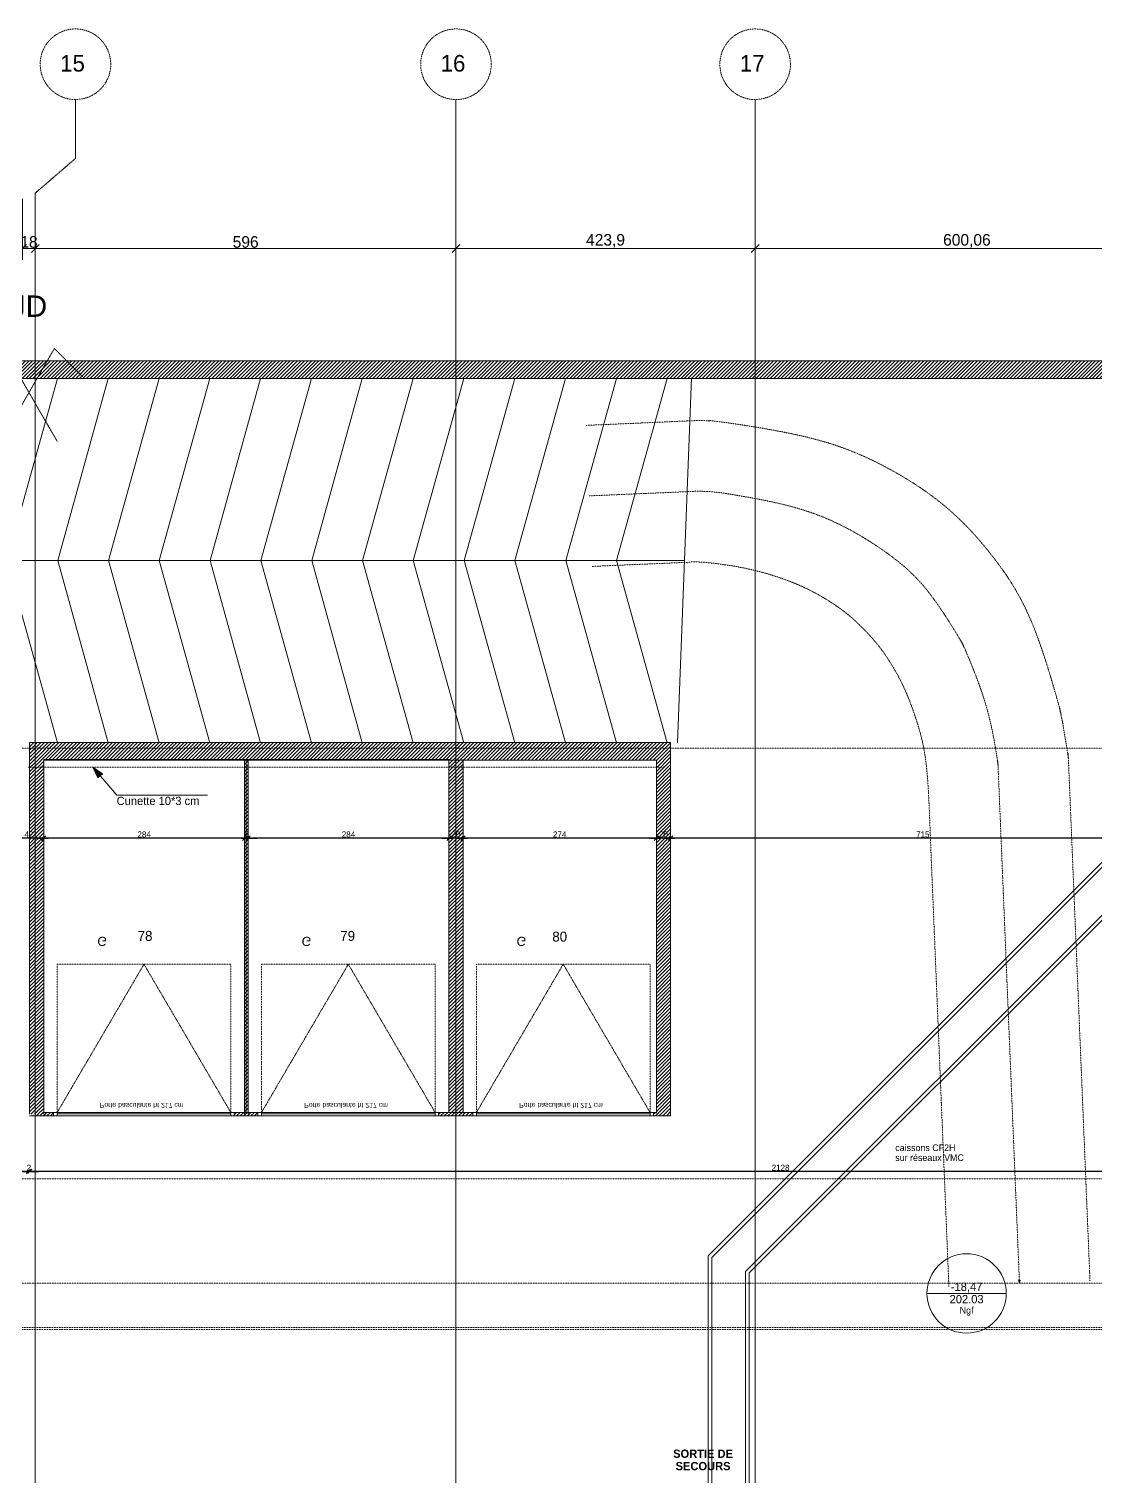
# Model space of a CAD drawing. Header units: centimetres. Extents: x -14085 to 643619, y -47998 to 35592.
# Drawn here: x -7135 to -5624, y 3870 to 5920 of the extents above; entities that cross this region are included whole.
import ezdxf

# ---------------------------------------------------------------- set-up
doc = ezdxf.new("R2010")
doc.units = ezdxf.units.CM
doc.header["$PDMODE"] = 1
doc.header["$PDSIZE"] = -2
for name, pattern in [('ISO-02', [0.75, 0.6, -0.15]), ('Style de ligne -1', [0.41664, 0.20828, -0.20836]), ('Style de ligne -11', [0.347222, 0.20828, -0.138942]), ('Style de ligne -6', [1.04164, 0.625, -0.20828, 0.06943, -0.13893]), ('VW-01', [0.41656, 0.20828, -0.20828])]:
    doc.linetypes.add(name, pattern=pattern)
doc.layers.get('0').update_dxf_attribs({"lineweight": 18, "true_color": 0x848484})
for name, color, linetype, lineweight in [('B GÈnÈral_Hatch', 7, 'Continuous', 5), ('B Général', 7, 'Continuous', 5), ('C ANNOTATIONS-cotation', 7, 'Continuous', 5), ('C ANNOTATIONS-Niveaux', 7, 'Continuous', 5), ('C ANNOTATIONS-prestations', 7, 'Continuous', 5), ('C ANNOTATIONS-texte', 7, 'Continuous', 5), ('C ANNOTATIONS-texte_Hatch', 7, 'Continuous', 5)]:
    doc.layers.add(name, color=color, linetype=linetype, lineweight=lineweight)
doc.layers.add('C ANNOTATIONS-axes', color=1, linetype='ISO-02', lineweight=13, true_color=0xff0000)
doc.layers.add('C ANNOTATIONS-axes horizontaux', color=1, linetype='VW-01', lineweight=13, true_color=0xff0000)
doc.styles.add('Arial', font='arial.ttf')
doc.styles.add('Eurostile', font='')
doc.styles.add('Eurostile (bold)', font='')
doc.styles.get('Eurostile').set_extended_font_data('Eurostile')
doc.styles.get('Eurostile (bold)').set_extended_font_data('Eurostile', bold=True)
doc.dimstyles.new('100é', dxfattribs={"dimtxt": 8.470801, "dimasz": 6.232178, "dimexe": 10, "dimexo": 25, "dimgap": 1, "dimtad": 1, "dimdec": 1, "dimtxsty": 'Eurostile', "dimblk": 'VW_SLASH', "dimblk1": 'VW_SLASH', "dimblk2": 'VW_SLASH', "dimcen": 0, "dimdle": 10, "dimazin": 0, "dimtfac": 1, "dimtdec": 1, "dimtix": 1, "dimtmove": 0, "dimatfit": 0, "dimldrblk": 'VW_FILLEDARROW', "dimfxl": 50.8, "dimfxlon": 1, "dimfrac": 2, "dimtolj": 1, "dimarcsym": 0})
doc.dimstyles.new('Arch', dxfattribs={"dimtxt": 8.470801, "dimasz": 11.224121, "dimexe": 15.875, "dimexo": 7.9375, "dimgap": 7.9375, "dimtad": 1, "dimdec": 1, "dimtxsty": 'Eurostile', "dimblk": 'VW_SLASH-1', "dimblk1": 'VW_SLASH-1', "dimblk2": 'VW_SLASH-1', "dimcen": 0, "dimdle": 7.9375, "dimazin": 0, "dimtfac": 1, "dimtdec": 1, "dimtix": 1, "dimtmove": 0, "dimatfit": 0, "dimldrblk": 'VW_FILLEDARROW-1', "dimfxl": 1, "dimfrac": 2, "dimtolj": 1, "dimarcsym": 0})
pattern_1 = [(45, (-16946.0474, 0), (2.4253472, -2.6458333), [])]

# ---------------------------------------------------------------- blocks, each defined once
blk = doc.blocks.new('Parking Spaces-4')
at = {"layer": 'B Général', "color": 7, "linetype": 'Continuous', "lineweight": 5}
for p, q in [((0, 0), (0, 500)), ((287, 0), (287, 500)), ((287, 0), (287, 500)), ((574, 0), (574, 500)), ((0, 0), (287, 0)), ((287, 0), (574, 0))]:
    blk.add_line(p, q, dxfattribs=at)
at = {"layer": 'B Général', "color": 7, "extrusion": (0, 0, -1), "char_height": 14.12, "attachment_point": 5, "text_direction": (1, 0, 0), "line_spacing_factor": 0.894142, "style": 'Eurostile'}
for s, insert in [('78', (143.5, 250)), ('79', (430.5, 250))]:
    blk.add_mtext(s, dxfattribs=dict(at, insert=insert))
blk = doc.blocks.new('Parking Spaces-11')
at = {"layer": 'B Général', "color": 7, "linetype": 'Continuous', "lineweight": 5}
for p, q in [((0, 0), (0, 500)), ((274, 0), (274, 500)), ((0, 0), (274, 0))]:
    blk.add_line(p, q, dxfattribs=at)
at = {"layer": 'B Général', "color": 7, "insert": (137, 250), "char_height": 14.12, "attachment_point": 5, "rotation": 180, "line_spacing_factor": 0.894142, "style": 'Eurostile'}
blk.add_mtext('80', dxfattribs=at)
blk = doc.blocks.new('Porte basculante ht200cm')
at = {"layer": 'B Général', "color": 7, "linetype": 'Style de ligne -1', "lineweight": 5}
for p, q in [((-123, -2.5), (0, -212.5)), ((0, -212.5), (123, -2.5))]:
    blk.add_line(p, q, dxfattribs=at)
at = {"layer": 'B Général', "color": 7, "linetype": 'Continuous', "lineweight": 5, "flags": 128}
for points in [[(-128, 2.5), (128, 2.5), (128, -2.5), (-128, -2.5)], [(-123, 2.5), (123, 2.5), (123, -0.5), (-123, -0.5)]]:
    blk.add_lwpolyline(points, close=True, dxfattribs=at)
at = {"layer": 'B Général', "flags": 128}
for points in [[(-128, 2.5), (-123, 2.5), (-123, -2.5), (-128, -2.5)], [(123, 2.5), (128, 2.5), (128, -2.5), (123, -2.5)]]:
    blk.add_lwpolyline(points, close=True, dxfattribs=at)
at = {"layer": 'B Général', "color": 7, "linetype": 'Style de ligne -1', "lineweight": 5, "flags": 128}
blk.add_lwpolyline([(-123, -2.5), (123, -2.5), (123, -212.5), (-123, -212.5)], close=True, dxfattribs=at)
at = {"layer": 'B Général', "insert": (-66, -238.4), "char_height": 12.9, "attachment_point": 1, "line_spacing_factor": 0.894142, "style": 'Eurostile'}
blk.add_mtext('G', dxfattribs=at)
at = {"layer": 'C ANNOTATIONS-prestations', "insert": (-62.6, -9), "char_height": 7.059, "attachment_point": 1, "line_spacing_factor": 0.894142, "style": 'Eurostile'}
blk.add_mtext('Porte basculante ht 217 cm', dxfattribs=at)
blk = doc.blocks.new('Groupe-2-1')
at = {"layer": 'B Général', "color": 7, "linetype": 'Continuous', "lineweight": 5}
for p, q in [((9060.2, 4909.4), (9060.2, 5424.9)), ((10730.5, 4909.4), (10750.3, 5426.3))]:
    blk.add_line(p, q, dxfattribs=at)
at = {"layer": 'B Général', "color": 7, "linetype": 'Continuous', "lineweight": 5, "flags": 128}
for points in [[(9132, 5425.4), (9060.3, 5167.2), (9132, 4908.9)], [(9203.8, 5425.4), (9132.2, 5167.2), (9203.8, 4908.9)], [(9275.8, 5425.4), (9204.2, 5167.2), (9275.8, 4908.9)], [(9347.8, 5425.4), (9276.2, 5167.2), (9347.8, 4908.9)], [(9419.8, 5425.4), (9348.2, 5167.2), (9419.8, 4908.9)], [(9491.8, 5425.4), (9420.2, 5167.2), (9491.8, 4908.9)], [(9563.8, 5425.4), (9492.2, 5167.2), (9563.8, 4908.9)], [(9635.8, 5425.4), (9564.2, 5167.2), (9635.8, 4908.9)], [(9707.8, 5425.4), (9636.2, 5167.2), (9707.8, 4908.9)], [(9779.8, 5425.4), (9708.2, 5167.2), (9779.8, 4908.9)], [(9851.8, 5425.4), (9780.2, 5167.2), (9851.8, 4908.9)], [(9923.8, 5425.4), (9852.2, 5167.2), (9923.8, 4908.9)], [(9995.8, 5425.4), (9924.2, 5167.2), (9995.8, 4908.9)], [(10067.8, 5425.4), (9996.2, 5167.2), (10067.8, 4908.9)], [(10139.8, 5425.4), (10068.2, 5167.2), (10139.8, 4908.9)], [(10211.8, 5425.4), (10140.2, 5167.2), (10211.8, 4908.9)], [(10283.8, 5425.4), (10212.1, 5167.2), (10283.8, 4908.9)], [(10355.8, 5425.4), (10284.1, 5167.2), (10355.8, 4908.9)], [(10427.8, 5425.4), (10356.1, 5167.2), (10427.8, 4908.9)], [(10499.8, 5425.4), (10428.1, 5167.2), (10499.8, 4908.9)], [(10571.8, 5425.4), (10500.1, 5167.2), (10571.8, 4908.9)], [(10643.8, 5425.4), (10572.1, 5167.2), (10643.8, 4908.9)], [(10715.8, 5425.4), (10644.1, 5167.2), (10715.8, 4908.9)]]:
    blk.add_lwpolyline(points, dxfattribs=at)
blk = doc.blocks.new('Alti BAT B R-6')
at = {"layer": 'C ANNOTATIONS-Niveaux', "color": 7, "linetype": 'Continuous', "lineweight": 5}
for p, q in [((-56.3, 0), (56.2, 0)), ((-37.5, 0), (37.5, 0))]:
    blk.add_line(p, q, dxfattribs=at)
blk.add_circle((0, 0), 56.2, dxfattribs=at)
at = {"layer": 'C ANNOTATIONS-Niveaux', "color": 7, "attachment_point": 2, "rotation": 0, "line_spacing_factor": 0.894142, "style": 'Eurostile'}
for s, insert, char_height in [('-18,47', (0, 15.3), 11.77), ('202.03', (0, -2.2), 11.77), ('Ngf', (0, -19.2), 9.41)]:
    blk.add_mtext(s, dxfattribs=dict(at, insert=insert, char_height=char_height))
blk = doc.blocks.new('Groupe-110-1')
at = {"layer": 'B GÈnÈral_Hatch', "linetype": 'Continuous', "lineweight": 0}
blk.add_hatch(color=7, dxfattribs=at).paths.add_polyline_path([(11216, 4148), (11214.9, 4143), (11213.3, 4147.9)])
at = {"layer": 'B Général', "color": 7, "lineweight": 5, "flags": 128}
blk.add_lwpolyline([(11216, 4148), (11214.9, 4143), (11213.3, 4147.9)], close=True, dxfattribs=at)
at = {"layer": 'B Général', "color": 7, "linetype": 'VW-01', "lineweight": 5}
for points, knots in [([(10601.1, 5358.8), (10682.9, 5362.3), (10764.8, 5365.9), (10770.9, 5365.4), (10777.1, 5364.9), (11221.2, 5329.1), (11282.8, 4896.9), (11283.5, 4892), (11284.2, 4887), (11299.5, 4517), (11314.8, 4147.1)], [0, 0, 0, 1, 1, 2, 2, 3, 3, 4, 4, 5, 5, 5]), ([(10605.4, 5258.9), (10684.2, 5262.3), (10762.9, 5265.7), (10766, 5265.5), (10769.1, 5265.2), (11133.5, 5235.9), (11183.8, 4882.8), (11184.1, 4880.4), (11184.5, 4877.9), (11199.7, 4510.4), (11214.9, 4143)], [0, 0, 0, 1, 1, 2, 2, 3, 3, 4, 4, 5, 5, 5]), ([(10609.7, 5159), (10685.4, 5162.3), (10761.1, 5165.5), (11045.8, 5142.6), (11084.8, 4868.7), (11099.9, 4503.8), (11114.9, 4138.8)], [0, 0, 0, 1, 1, 2, 2, 3, 3, 3])]:
    blk.add_open_spline(points, degree=2, knots=knots, dxfattribs=at)
blk = doc.blocks.new('Groupe-112-1')
at = {"layer": 'B Général', "color": 1, "linetype": 'Style de ligne -11', "lineweight": 5, "flags": 128}
for points in [[(2185.7, 876.8), (2109.7, 1008.4), (2069.7, 968.4)], [(2105.7, 876.8), (2181.7, 1008.4), (2221.7, 968.4)]]:
    blk.add_lwpolyline(points, dxfattribs=at)
at = {"layer": 'B Général', "color": 1, "insert": (2119.8, 1083.5), "char_height": 30.3, "attachment_point": 1, "line_spacing_factor": 0.959385, "style": 'Arial'}
blk.add_mtext('JD', dxfattribs=at)
blk = doc.blocks.new('VW_SLASH-1')
at = {"color": 0, "linetype": 'ByBlock', "lineweight": -2}
blk.add_line((0.71, 0), (-1, 0), dxfattribs=at)
at = {"color": 0, "lineweight": 20, "flags": 128}
blk.add_lwpolyline([(0.5, 0.5), (-0.5, -0.5)], dxfattribs=at)
blk = doc.blocks.new('*D171')
at = {"layer": 'C ANNOTATIONS-cotation', "color": 0, "linetype": 'Continuous', "lineweight": -2, "transparency": 16777216}
for p, q in [((2136.7, 1220.6), (2136.7, 1134.1)), ((2154.7, 1220.6), (2154.7, 1134.1)), ((2125.4, 1150), (2114.2, 1150)), ((2154.7, 1150), (2136.7, 1150)), ((2165.9, 1150), (2177.1, 1150))]:
    blk.add_line(p, q, dxfattribs=at)
at = {"layer": 'Defpoints', "color": 0, "transparency": 16777216}
for p in [(2136.7, 1228.6), (2154.7, 1228.6), (2136.7, 1150)]:
    blk.add_point(p, dxfattribs=at)
at = {"layer": 'C ANNOTATIONS-cotation', "color": 0, "lineweight": -2, "transparency": 16777216, "xscale": 11.22412109375, "yscale": 11.22412109375, "zscale": 11.22412109375}
blk.add_blockref('VW_SLASH-1', (2136.7, 1150), dxfattribs=at)
at = {"layer": 'C ANNOTATIONS-cotation', "color": 0, "lineweight": -2, "transparency": 16777216, "xscale": 11.22412109375, "yscale": 11.22412109375, "zscale": 11.22412109375, "rotation": 180}
blk.add_blockref('VW_SLASH-1', (2154.7, 1150), dxfattribs=at)
at = {"layer": 'C ANNOTATIONS-cotation', "color": 0, "lineweight": 5, "transparency": 16777216, "insert": (2145.7, 1159.2), "char_height": 16.47, "attachment_point": 5, "style": 'Eurostile'}
blk.add_mtext('\\A1;18', dxfattribs=at)
blk = doc.blocks.new('VW_FILLEDARROW-1')
at = {"linetype": 'Continuous', "lineweight": 0}
blk.add_hatch(color=0, dxfattribs=at).paths.add_polyline_path([(-1.41, 0.38), (0, 0), (-1.41, -0.38)])
at = {"color": 0, "lineweight": 5, "flags": 128}
blk.add_lwpolyline([(-1.41, 0.38), (0, 0), (-1.41, -0.38)], close=True, dxfattribs=at)
blk = doc.blocks.new('*D172')
at = {"layer": 'C ANNOTATIONS-cotation', "color": 0, "linetype": 'Continuous', "lineweight": -2, "transparency": 16777216}
for p, q in [((2750.7, 1289), (2750.7, 1134.1)), ((2154.7, 1220.6), (2154.7, 1134.1)), ((2739.4, 1150), (2165.9, 1150))]:
    blk.add_line(p, q, dxfattribs=at)
at = {"layer": 'Defpoints', "color": 0, "transparency": 16777216}
for p in [(2750.7, 1296.9), (2154.7, 1228.6), (2154.7, 1150)]:
    blk.add_point(p, dxfattribs=at)
at = {"layer": 'C ANNOTATIONS-cotation', "color": 0, "lineweight": -2, "transparency": 16777216, "xscale": 11.22412109375, "yscale": 11.22412109375, "zscale": 11.22412109375, "rotation": 180}
blk.add_blockref('VW_SLASH-1', (2154.7, 1150), dxfattribs=at)
at = {"layer": 'C ANNOTATIONS-cotation', "color": 0, "lineweight": -2, "transparency": 16777216, "xscale": 11.22412109375, "yscale": 11.22412109375, "zscale": 11.22412109375}
blk.add_blockref('VW_SLASH-1', (2750.7, 1150), dxfattribs=at)
at = {"layer": 'C ANNOTATIONS-cotation', "color": 0, "lineweight": 5, "transparency": 16777216, "insert": (2452.7, 1159.2), "char_height": 16.47, "attachment_point": 5, "style": 'Eurostile'}
blk.add_mtext('\\A1;596', dxfattribs=at)
blk = doc.blocks.new('*D173')
at = {"layer": 'C ANNOTATIONS-cotation', "color": 0, "linetype": 'Continuous', "lineweight": -2, "transparency": 16777216}
for p, q in [((2750.7, 1289), (2750.7, 1134.1)), ((3174.6, 1234.8), (3174.6, 1134.1)), ((3163.4, 1150), (2761.9, 1150))]:
    blk.add_line(p, q, dxfattribs=at)
at = {"layer": 'Defpoints', "color": 0, "transparency": 16777216}
for p in [(2750.7, 1296.9), (3174.6, 1242.7), (2750.7, 1150)]:
    blk.add_point(p, dxfattribs=at)
at = {"layer": 'C ANNOTATIONS-cotation', "color": 0, "lineweight": -2, "transparency": 16777216, "xscale": 11.22412109375, "yscale": 11.22412109375, "zscale": 11.22412109375, "rotation": 180}
blk.add_blockref('VW_SLASH-1', (2750.7, 1150), dxfattribs=at)
at = {"layer": 'C ANNOTATIONS-cotation', "color": 0, "lineweight": -2, "transparency": 16777216, "xscale": 11.22412109375, "yscale": 11.22412109375, "zscale": 11.22412109375}
blk.add_blockref('VW_SLASH-1', (3174.6, 1150), dxfattribs=at)
at = {"layer": 'C ANNOTATIONS-cotation', "color": 0, "lineweight": 5, "transparency": 16777216, "insert": (2962.6, 1160.8), "char_height": 16.47, "attachment_point": 5, "style": 'Eurostile'}
blk.add_mtext('\\A1;423,9', dxfattribs=at)
blk = doc.blocks.new('*D174')
at = {"layer": 'C ANNOTATIONS-cotation', "color": 0, "linetype": 'Continuous', "lineweight": -2, "transparency": 16777216}
for p, q in [((3174.6, 1234.8), (3174.6, 1134.1)), ((3774.6, 1190.6), (3774.6, 1134.1)), ((3763.4, 1150), (3185.8, 1150))]:
    blk.add_line(p, q, dxfattribs=at)
at = {"layer": 'Defpoints', "color": 0, "transparency": 16777216}
for p in [(3174.6, 1242.7), (3774.6, 1198.6), (3174.6, 1150)]:
    blk.add_point(p, dxfattribs=at)
at = {"layer": 'C ANNOTATIONS-cotation', "color": 0, "lineweight": -2, "transparency": 16777216, "xscale": 11.22412109375, "yscale": 11.22412109375, "zscale": 11.22412109375, "rotation": 180}
blk.add_blockref('VW_SLASH-1', (3174.6, 1150), dxfattribs=at)
at = {"layer": 'C ANNOTATIONS-cotation', "color": 0, "lineweight": -2, "transparency": 16777216, "xscale": 11.22412109375, "yscale": 11.22412109375, "zscale": 11.22412109375}
blk.add_blockref('VW_SLASH-1', (3774.6, 1150), dxfattribs=at)
at = {"layer": 'C ANNOTATIONS-cotation', "color": 0, "lineweight": 5, "transparency": 16777216, "insert": (3474.6, 1160.8), "char_height": 16.47, "attachment_point": 5, "style": 'Eurostile'}
blk.add_mtext('\\A1;600,06', dxfattribs=at)
blk = doc.blocks.new('VW_SLASH')
at = {"color": 0, "linetype": 'ByBlock', "lineweight": -2}
blk.add_line((1.6, 0), (-1, 0), dxfattribs=at)
at = {"color": 0, "lineweight": 20, "flags": 128}
blk.add_lwpolyline([(0.5, 0.5), (-0.5, -0.5)], dxfattribs=at)
blk = doc.blocks.new('*D371')
at = {"layer": 'C ANNOTATIONS-cotation', "color": 0, "linetype": 'Continuous', "lineweight": -2, "transparency": 16777216}
blk.add_line((-7119.8, 4774), (-7149.3, 4774), dxfattribs=at)
at = {"layer": 'Defpoints', "color": 0, "linetype": 'Continuous', "lineweight": 0, "transparency": 16777216}
for p in [(-7155.6, 4884.4), (-7113.6, 4856), (-7155.6, 4774)]:
    blk.add_point(p, dxfattribs=at)
at = {"layer": 'C ANNOTATIONS-cotation', "color": 0, "linetype": 'Continuous', "lineweight": -2, "transparency": 16777216, "xscale": 6.232177734375, "yscale": 6.232177734375, "zscale": 6.232177734375, "rotation": 180}
blk.add_blockref('VW_SLASH', (-7155.6, 4774), dxfattribs=at)
at = {"layer": 'C ANNOTATIONS-cotation', "color": 0, "linetype": 'Continuous', "lineweight": -2, "transparency": 16777216, "xscale": 6.232177734375, "yscale": 6.232177734375, "zscale": 6.232177734375}
blk.add_blockref('VW_SLASH', (-7113.6, 4774), dxfattribs=at)
at = {"layer": 'C ANNOTATIONS-cotation', "color": 0, "linetype": 'Continuous', "lineweight": 5, "transparency": 16777216, "insert": (-7134.6, 4779.2), "char_height": 8.47, "attachment_point": 5, "style": 'Eurostile'}
blk.add_mtext('\\A1;42', dxfattribs=at)
blk = doc.blocks.new('VW_FILLEDARROW')
at = {"linetype": 'Continuous', "lineweight": 0}
blk.add_hatch(color=0, dxfattribs=at).paths.add_polyline_path([(-1.6, 0.43), (0, 0), (-1.6, -0.43)])
at = {"color": 0, "lineweight": 5, "flags": 128}
blk.add_lwpolyline([(-1.6, 0.43), (0, 0), (-1.6, -0.43)], close=True, dxfattribs=at)
blk = doc.blocks.new('*D372')
at = {"layer": 'C ANNOTATIONS-cotation', "color": 0, "linetype": 'Continuous', "lineweight": -2, "transparency": 16777216}
blk.add_line((-6835.3, 4774), (-7107.3, 4774), dxfattribs=at)
at = {"layer": 'Defpoints', "color": 0, "linetype": 'Continuous', "lineweight": 0, "transparency": 16777216}
for p in [(-7113.6, 4856), (-6829.1, 4795.8), (-7113.6, 4774)]:
    blk.add_point(p, dxfattribs=at)
at = {"layer": 'C ANNOTATIONS-cotation', "color": 0, "linetype": 'Continuous', "lineweight": -2, "transparency": 16777216, "xscale": 6.232177734375, "yscale": 6.232177734375, "zscale": 6.232177734375, "rotation": 180}
blk.add_blockref('VW_SLASH', (-7113.6, 4774), dxfattribs=at)
at = {"layer": 'C ANNOTATIONS-cotation', "color": 0, "linetype": 'Continuous', "lineweight": -2, "transparency": 16777216, "xscale": 6.232177734375, "yscale": 6.232177734375, "zscale": 6.232177734375}
blk.add_blockref('VW_SLASH', (-6829.1, 4774), dxfattribs=at)
at = {"layer": 'C ANNOTATIONS-cotation', "color": 0, "linetype": 'Continuous', "lineweight": 5, "transparency": 16777216, "insert": (-6971.3, 4779.2), "char_height": 8.47, "attachment_point": 5, "style": 'Eurostile'}
blk.add_mtext('\\A1;284', dxfattribs=at)
blk = doc.blocks.new('*D373')
at = {"layer": 'C ANNOTATIONS-cotation', "color": 0, "linetype": 'Continuous', "lineweight": -2, "transparency": 16777216}
for p, q in [((-6835.3, 4774), (-6841.5, 4774)), ((-6824.1, 4774), (-6829.1, 4774)), ((-6817.8, 4774), (-6811.6, 4774))]:
    blk.add_line(p, q, dxfattribs=at)
at = {"layer": 'Defpoints', "color": 0, "linetype": 'Continuous', "lineweight": 0, "transparency": 16777216}
for p in [(-6829.1, 4795.8), (-6824.1, 4790), (-6829.1, 4774)]:
    blk.add_point(p, dxfattribs=at)
at = {"layer": 'C ANNOTATIONS-cotation', "color": 0, "linetype": 'Continuous', "lineweight": -2, "transparency": 16777216, "xscale": 6.232177734375, "yscale": 6.232177734375, "zscale": 6.232177734375}
blk.add_blockref('VW_SLASH', (-6829.1, 4774), dxfattribs=at)
at = {"layer": 'C ANNOTATIONS-cotation', "color": 0, "linetype": 'Continuous', "lineweight": -2, "transparency": 16777216, "xscale": 6.232177734375, "yscale": 6.232177734375, "zscale": 6.232177734375, "rotation": 180}
blk.add_blockref('VW_SLASH', (-6824.1, 4774), dxfattribs=at)
at = {"layer": 'C ANNOTATIONS-cotation', "color": 0, "linetype": 'Continuous', "lineweight": 5, "transparency": 16777216, "insert": (-6826.6, 4779.2), "char_height": 8.47, "attachment_point": 5, "style": 'Eurostile'}
blk.add_mtext('\\A1;5', dxfattribs=at)
blk = doc.blocks.new('*D374')
at = {"layer": 'C ANNOTATIONS-cotation', "color": 0, "linetype": 'Continuous', "lineweight": -2, "transparency": 16777216}
blk.add_line((-6545.8, 4774), (-6817.8, 4774), dxfattribs=at)
at = {"layer": 'Defpoints', "color": 0, "linetype": 'Continuous', "lineweight": 0, "transparency": 16777216}
for p in [(-6824.1, 4790), (-6824.1, 4774), (-6539.6, 4760.4)]:
    blk.add_point(p, dxfattribs=at)
at = {"layer": 'C ANNOTATIONS-cotation', "color": 0, "linetype": 'Continuous', "lineweight": -2, "transparency": 16777216, "xscale": 6.232177734375, "yscale": 6.232177734375, "zscale": 6.232177734375, "rotation": 180}
blk.add_blockref('VW_SLASH', (-6824.1, 4774), dxfattribs=at)
at = {"layer": 'C ANNOTATIONS-cotation', "color": 0, "linetype": 'Continuous', "lineweight": -2, "transparency": 16777216, "xscale": 6.232177734375, "yscale": 6.232177734375, "zscale": 6.232177734375}
blk.add_blockref('VW_SLASH', (-6539.6, 4774), dxfattribs=at)
at = {"layer": 'C ANNOTATIONS-cotation', "color": 0, "linetype": 'Continuous', "lineweight": 5, "transparency": 16777216, "insert": (-6681.8, 4779.2), "char_height": 8.47, "attachment_point": 5, "style": 'Eurostile'}
blk.add_mtext('\\A1;284', dxfattribs=at)
blk = doc.blocks.new('*D375')
at = {"layer": 'C ANNOTATIONS-cotation', "color": 0, "linetype": 'Continuous', "lineweight": -2, "transparency": 16777216}
blk.add_line((-6525.8, 4774), (-6533.3, 4774), dxfattribs=at)
at = {"layer": 'Defpoints', "color": 0, "linetype": 'Continuous', "lineweight": 0, "transparency": 16777216}
for p in [(-6539.6, 4774), (-6539.6, 4760.4), (-6519.6, 4766.6)]:
    blk.add_point(p, dxfattribs=at)
at = {"layer": 'C ANNOTATIONS-cotation', "color": 0, "linetype": 'Continuous', "lineweight": -2, "transparency": 16777216, "xscale": 6.232177734375, "yscale": 6.232177734375, "zscale": 6.232177734375, "rotation": 180}
blk.add_blockref('VW_SLASH', (-6539.6, 4774), dxfattribs=at)
at = {"layer": 'C ANNOTATIONS-cotation', "color": 0, "linetype": 'Continuous', "lineweight": -2, "transparency": 16777216, "xscale": 6.232177734375, "yscale": 6.232177734375, "zscale": 6.232177734375}
blk.add_blockref('VW_SLASH', (-6519.6, 4774), dxfattribs=at)
at = {"layer": 'C ANNOTATIONS-cotation', "color": 0, "linetype": 'Continuous', "lineweight": 5, "transparency": 16777216, "insert": (-6529.6, 4779.2), "char_height": 8.47, "attachment_point": 5, "style": 'Eurostile'}
blk.add_mtext('\\A1;20', dxfattribs=at)
blk = doc.blocks.new('*D376')
at = {"layer": 'C ANNOTATIONS-cotation', "color": 0, "linetype": 'Continuous', "lineweight": -2, "transparency": 16777216}
blk.add_line((-6251.8, 4774), (-6513.3, 4774), dxfattribs=at)
at = {"layer": 'Defpoints', "color": 0, "linetype": 'Continuous', "lineweight": 0, "transparency": 16777216}
for p in [(-6245.6, 4840), (-6519.6, 4774), (-6519.6, 4766.6)]:
    blk.add_point(p, dxfattribs=at)
at = {"layer": 'C ANNOTATIONS-cotation', "color": 0, "linetype": 'Continuous', "lineweight": -2, "transparency": 16777216, "xscale": 6.232177734375, "yscale": 6.232177734375, "zscale": 6.232177734375, "rotation": 180}
blk.add_blockref('VW_SLASH', (-6519.6, 4774), dxfattribs=at)
at = {"layer": 'C ANNOTATIONS-cotation', "color": 0, "linetype": 'Continuous', "lineweight": -2, "transparency": 16777216, "xscale": 6.232177734375, "yscale": 6.232177734375, "zscale": 6.232177734375}
blk.add_blockref('VW_SLASH', (-6245.6, 4774), dxfattribs=at)
at = {"layer": 'C ANNOTATIONS-cotation', "color": 0, "linetype": 'Continuous', "lineweight": 5, "transparency": 16777216, "insert": (-6382.6, 4779.2), "char_height": 8.47, "attachment_point": 5, "style": 'Eurostile'}
blk.add_mtext('\\A1;274', dxfattribs=at)
blk = doc.blocks.new('*D377')
at = {"layer": 'C ANNOTATIONS-cotation', "color": 0, "linetype": 'Continuous', "lineweight": -2, "transparency": 16777216}
blk.add_line((-6231.8, 4774), (-6239.3, 4774), dxfattribs=at)
at = {"layer": 'Defpoints', "color": 0, "linetype": 'Continuous', "lineweight": 0, "transparency": 16777216}
for p in [(-6245.6, 4840), (-6225.6, 4840), (-6245.6, 4774)]:
    blk.add_point(p, dxfattribs=at)
at = {"layer": 'C ANNOTATIONS-cotation', "color": 0, "linetype": 'Continuous', "lineweight": -2, "transparency": 16777216, "xscale": 6.232177734375, "yscale": 6.232177734375, "zscale": 6.232177734375, "rotation": 180}
blk.add_blockref('VW_SLASH', (-6245.6, 4774), dxfattribs=at)
at = {"layer": 'C ANNOTATIONS-cotation', "color": 0, "linetype": 'Continuous', "lineweight": -2, "transparency": 16777216, "xscale": 6.232177734375, "yscale": 6.232177734375, "zscale": 6.232177734375}
blk.add_blockref('VW_SLASH', (-6225.6, 4774), dxfattribs=at)
at = {"layer": 'C ANNOTATIONS-cotation', "color": 0, "linetype": 'Continuous', "lineweight": 5, "transparency": 16777216, "insert": (-6235.6, 4779.2), "char_height": 8.47, "attachment_point": 5, "style": 'Eurostile'}
blk.add_mtext('\\A1;20', dxfattribs=at)
blk = doc.blocks.new('*D436')
at = {"layer": 'C ANNOTATIONS-cotation', "color": 0, "linetype": 'Continuous', "lineweight": -2, "transparency": 16777216}
blk.add_line((-5516.8, 4774), (-6219.3, 4774), dxfattribs=at)
at = {"layer": 'Defpoints', "color": 0, "linetype": 'Continuous', "lineweight": 0, "transparency": 16777216}
for p in [(-6225.6, 4774), (-6225.6, 4692), (-5510.6, 4692)]:
    blk.add_point(p, dxfattribs=at)
at = {"layer": 'C ANNOTATIONS-cotation', "color": 0, "linetype": 'Continuous', "lineweight": -2, "transparency": 16777216, "xscale": 6.232177734375, "yscale": 6.232177734375, "zscale": 6.232177734375, "rotation": 180}
blk.add_blockref('VW_SLASH', (-6225.6, 4774), dxfattribs=at)
at = {"layer": 'C ANNOTATIONS-cotation', "color": 0, "linetype": 'Continuous', "lineweight": -2, "transparency": 16777216, "xscale": 6.232177734375, "yscale": 6.232177734375, "zscale": 6.232177734375}
blk.add_blockref('VW_SLASH', (-5510.6, 4774), dxfattribs=at)
at = {"layer": 'C ANNOTATIONS-cotation', "color": 0, "linetype": 'Continuous', "lineweight": 5, "transparency": 16777216, "insert": (-5868.1, 4779.2), "char_height": 8.47, "attachment_point": 5, "style": 'Eurostile'}
blk.add_mtext('\\A1;715', dxfattribs=at)
blk = doc.blocks.new('*D441')
at = {"layer": 'C ANNOTATIONS-cotation', "color": 0, "linetype": 'Continuous', "lineweight": -2, "transparency": 16777216}
blk.add_line((-7141.8, 4301.9), (-9853.3, 4301.9), dxfattribs=at)
at = {"layer": 'Defpoints', "color": 0, "linetype": 'Continuous', "lineweight": 0, "transparency": 16777216}
for p in [(-7135.6, 4380.4), (-9859.6, 4330.5), (-9859.6, 4301.9)]:
    blk.add_point(p, dxfattribs=at)
at = {"layer": 'C ANNOTATIONS-cotation', "color": 0, "linetype": 'Continuous', "lineweight": -2, "transparency": 16777216, "xscale": 6.232177734375, "yscale": 6.232177734375, "zscale": 6.232177734375, "rotation": 180}
blk.add_blockref('VW_SLASH', (-9859.6, 4301.9), dxfattribs=at)
at = {"layer": 'C ANNOTATIONS-cotation', "color": 0, "linetype": 'Continuous', "lineweight": -2, "transparency": 16777216, "xscale": 6.232177734375, "yscale": 6.232177734375, "zscale": 6.232177734375}
blk.add_blockref('VW_SLASH', (-7135.6, 4301.9), dxfattribs=at)
at = {"layer": 'C ANNOTATIONS-cotation', "color": 0, "linetype": 'Continuous', "lineweight": 5, "transparency": 16777216, "insert": (-8497.6, 4307.1), "char_height": 8.47, "attachment_point": 5, "style": 'Eurostile'}
blk.add_mtext('\\A1;2724', dxfattribs=at)
blk = doc.blocks.new('*D442')
at = {"layer": 'C ANNOTATIONS-cotation', "color": 0, "linetype": 'Continuous', "lineweight": -2, "transparency": 16777216}
for p, q in [((-7141.8, 4301.9), (-7148, 4301.9)), ((-7133.6, 4301.9), (-7135.6, 4301.9)), ((-7127.3, 4301.9), (-7121.1, 4301.9))]:
    blk.add_line(p, q, dxfattribs=at)
at = {"layer": 'Defpoints', "color": 0, "linetype": 'Continuous', "lineweight": 0, "transparency": 16777216}
for p in [(-7135.6, 4380.4), (-7133.6, 4380.4), (-7135.6, 4301.9)]:
    blk.add_point(p, dxfattribs=at)
at = {"layer": 'C ANNOTATIONS-cotation', "color": 0, "linetype": 'Continuous', "lineweight": -2, "transparency": 16777216, "xscale": 6.232177734375, "yscale": 6.232177734375, "zscale": 6.232177734375, "rotation": 180}
blk.add_blockref('VW_SLASH', (-7133.6, 4301.9), dxfattribs=at)
at = {"layer": 'C ANNOTATIONS-cotation', "color": 0, "linetype": 'Continuous', "lineweight": -2, "transparency": 16777216, "xscale": 6.232177734375, "yscale": 6.232177734375, "zscale": 6.232177734375}
blk.add_blockref('VW_SLASH', (-7135.6, 4301.9), dxfattribs=at)
at = {"layer": 'C ANNOTATIONS-cotation', "color": 0, "linetype": 'Continuous', "lineweight": 5, "transparency": 16777216, "insert": (-7134.6, 4307.1), "char_height": 8.47, "attachment_point": 5, "style": 'Eurostile'}
blk.add_mtext('\\A1;2', dxfattribs=at)
blk = doc.blocks.new('*D443')
at = {"layer": 'C ANNOTATIONS-cotation', "color": 0, "linetype": 'Continuous', "lineweight": -2, "transparency": 16777216}
blk.add_line((-5011.8, 4301.9), (-7127.3, 4301.9), dxfattribs=at)
at = {"layer": 'Defpoints', "color": 0, "linetype": 'Continuous', "lineweight": 0, "transparency": 16777216}
for p in [(-7133.6, 4380.4), (-7133.6, 4301.9), (-5005.6, 4194.4)]:
    blk.add_point(p, dxfattribs=at)
at = {"layer": 'C ANNOTATIONS-cotation', "color": 0, "linetype": 'Continuous', "lineweight": -2, "transparency": 16777216, "xscale": 6.232177734375, "yscale": 6.232177734375, "zscale": 6.232177734375, "rotation": 180}
blk.add_blockref('VW_SLASH', (-7133.6, 4301.9), dxfattribs=at)
at = {"layer": 'C ANNOTATIONS-cotation', "color": 0, "linetype": 'Continuous', "lineweight": -2, "transparency": 16777216, "xscale": 6.232177734375, "yscale": 6.232177734375, "zscale": 6.232177734375}
blk.add_blockref('VW_SLASH', (-5005.6, 4301.9), dxfattribs=at)
at = {"layer": 'C ANNOTATIONS-cotation', "color": 0, "linetype": 'Continuous', "lineweight": 5, "transparency": 16777216, "insert": (-6069.6, 4307.1), "char_height": 8.47, "attachment_point": 5, "style": 'Eurostile'}
blk.add_mtext('\\A1;2128', dxfattribs=at)
blk = doc.blocks.new('Groupe-126-1')
at = {"layer": 'C ANNOTATIONS-texte_Hatch', "linetype": 'Continuous', "lineweight": 0}
blk.add_hatch(color=7, dxfattribs=at).paths.add_polyline_path([(9909.2, 4859.6), (9902, 4874.4), (9915.6, 4865.2)])
at = {"layer": 'C ANNOTATIONS-texte', "flags": 128}
blk.add_lwpolyline([(9902, 4874.4), (9935.8, 4834.8), (10064.5, 4834.8)], dxfattribs=at)
at = {"layer": 'C ANNOTATIONS-texte', "lineweight": 5, "flags": 128}
blk.add_lwpolyline([(9909.2, 4859.6), (9902, 4874.4), (9915.6, 4865.2)], close=True, dxfattribs=at)
at = {"layer": 'C ANNOTATIONS-texte', "color": 7, "insert": (9935.8, 4832.7), "char_height": 11.765, "attachment_point": 1, "line_spacing_factor": 0.894142, "style": 'Eurostile'}
blk.add_mtext('Cunette 10*3 cm', dxfattribs=at)
blk = doc.blocks.new('Groupe-128-1')
at = {"layer": 'C ANNOTATIONS-prestations', "linetype": 'Continuous'}
for p, q in [((10773.9, 4182.1), (11367.9, 4776.1)), ((10778.9, 4180), (11370, 4771.1)), ((11367.9, 4776.1), (11435.4, 4776.1)), ((11370, 4771.1), (11435.4, 4771.1)), ((11435.4, 4776.1), (11435.4, 4771.1)), ((11435.4, 4771.1), (11435.4, 4723.1)), ((10826.9, 4160.1), (11389.9, 4723.1)), ((10831.9, 4158), (11392, 4718.1)), ((11389.9, 4723.1), (11435.4, 4723.1)), ((11392, 4718.1), (11435.4, 4718.1)), ((11435.4, 4723.1), (11435.4, 4718.1)), ((10773.9, 3840.7), (10773.9, 4182.1)), ((10778.9, 3840.7), (10778.9, 4180)), ((10826.9, 3840.7), (10826.9, 4160.1)), ((10831.9, 3840.7), (10831.9, 4158)), ((10773.9, 3840.7), (10778.9, 3840.7)), ((10778.9, 3840.7), (10826.9, 3840.7)), ((10826.9, 3840.7), (10831.9, 3840.7))]:
    blk.add_line(p, q, dxfattribs=at)
at = {"layer": 'C ANNOTATIONS-texte', "insert": (11038.9, 4340.1), "char_height": 9.412, "attachment_point": 1, "line_spacing_factor": 0.894142, "style": 'Eurostile'}
blk.add_mtext('caissons CF2H\\Psur réseaux VMC ', dxfattribs=at)
blk = doc.blocks.new('axes 2')
at = {"layer": 'B Général', "color": 1, "linetype": 'Style de ligne -6', "lineweight": 13}
for p, q in [((2750.672, -1173.93), (2750.672, 1361.07)), ((3174.575, -1173.93), (3174.575, 1361.07))]:
    blk.add_line(p, q, dxfattribs=at)
at = {"layer": 'B Général', "color": 1, "linetype": 'Style de ligne -6', "lineweight": 13, "flags": 128}
blk.add_lwpolyline([(2211.596, 1361.07), (2211.596, 1277.57), (2154.672, 1228.57), (2154.672, -1373.93)], dxfattribs=at)
at = {"layer": 'B Général', "color": 1, "linetype": 'VW-01', "lineweight": 13}
for centre in [(2211.596, 1411.07), (2750.672, 1411.07), (3174.575, 1411.07)]:
    blk.add_circle(centre, 50, dxfattribs=at)
at = {"layer": 'C ANNOTATIONS-axes horizontaux', "color": 5, "true_color": 0x0000ff}
for p, q in [((4705, 442.07), (-4705, 442.07)), ((4705, -167.93), (-4705, -167.93)), ((4705, -315.93), (-4705, -315.93))]:
    blk.add_line(p, q, dxfattribs=at)
at = {"layer": 'B Général', "color": 7}
blk.add_blockref('Groupe-112-1', (0, 0), dxfattribs=at)
at = {"layer": 'B Général', "color": 7, "char_height": 23.53, "attachment_point": 1, "line_spacing_factor": 0.894142, "style": 'Eurostile'}
for s, insert in [('15', (2189.944, 1424.193)), ('16', (2729.019, 1424.193)), ('17', (3152.923, 1424.193))]:
    blk.add_mtext(s, dxfattribs=dict(at, insert=insert))
at = {"layer": 'C ANNOTATIONS-cotation', "color": 7, "linetype": 'Continuous', "lineweight": 5}
for base, p1, p2, picture, middle in [((2154.672, 1150), (2750.672, 1296.902), (2154.672, 1228.57), '*D172', (2452.672, 1159.236)), ((2750.672, 1150), (3174.575, 1242.69), (2750.672, 1296.902), '*D173', (2962.623, 1160.804)), ((3174.575, 1150), (3774.633, 1198.57), (3174.575, 1242.69), '*D174', (3474.604, 1160.804)), ((2136.672, 1150), (2154.672, 1228.57), (2136.672, 1228.57), '*D171', (2145.672, 1159.236))]:
    dim = blk.add_linear_dim(base=base, p1=p1, p2=p2, dimstyle='Arch', override={"dimtxt": 16.471002, "dimgap": 1, "dimdec": 2, "dimpost": '<>', "dimtxsty": 'Eurostile', "dimtmove": 2}, dxfattribs=at)
    dim.commit()
    dim.dimension.update_dxf_attribs({"geometry": picture, "text_midpoint": middle})

msp = doc.modelspace()

# ---------------------------------------------------------------- hatches: boundary and pattern name
at = {"layer": 'B GÈnÈral_Hatch', "linetype": 'Continuous', "lineweight": 5}
h = msp.add_hatch(dxfattribs=at)
h.set_pattern_fill('50_BETON', style=0, pattern_type=2)
h.set_pattern_definition(pattern_1)
h.paths.add_polyline_path([(-4935.6, 5425.39), (-4915.6, 5450.39), (-8515.39, 5450.39), (-8513.73, 5425.39)])
h = msp.add_hatch(dxfattribs=at)
h.set_pattern_fill('50_BETON', style=0, pattern_type=2)
h.set_pattern_definition(pattern_1)
h.paths.add_polyline_path([(-6245.56, 4884.39), (-6225.56, 4909.39), (-7133.56, 4909.39), (-7113.56, 4884.39)])
h = msp.add_hatch(dxfattribs=at)
h.set_pattern_fill('50_BETON', style=0, pattern_type=2)
h.set_pattern_definition(pattern_1)
h.paths.add_polyline_path([(-7113.56, 4382.89), (-7113.56, 4884.39), (-7133.56, 4909.39), (-7133.56, 4382.89)])
h = msp.add_hatch(dxfattribs=at)
h.set_pattern_fill('50_BETON', style=0, pattern_type=2)
h.set_pattern_definition(pattern_1)
h.paths.add_polyline_path([(-6225.56, 4909.39), (-6245.56, 4884.39), (-6245.56, 4385.39), (-6225.56, 4380.39)])
h = msp.add_hatch(dxfattribs=at)
h.set_pattern_fill('50_BETON', style=0, pattern_type=2)
h.set_pattern_definition(pattern_1)
h.paths.add_polyline_path([(-6824.06, 4884.39), (-6829.06, 4884.39), (-6829.06, 4382.89), (-6824.06, 4382.89)])
h = msp.add_hatch(dxfattribs=at)
h.set_pattern_fill('50_BETON', style=0, pattern_type=2)
h.set_pattern_definition(pattern_1)
h.paths.add_polyline_path([(-6539.56, 4385.39), (-6519.56, 4385.36), (-6519.56, 4885.39), (-6539.56, 4885.39)])
h = msp.add_hatch(dxfattribs=at)
h.set_pattern_fill('50_BETON', style=0, pattern_type=2)
h.set_pattern_definition(pattern_1)
h.paths.add_polyline_path([(-7099.56, 4385.39), (-7113.56, 4385.39), (-7133.56, 4380.39), (-7099.56, 4380.39)])
h = msp.add_hatch(dxfattribs=at)
h.set_pattern_fill('50_BETON', style=0, pattern_type=2)
h.set_pattern_definition(pattern_1)
h.paths.add_polyline_path([(-6843.56, 4385.39), (-6843.56, 4380.39), (-6810.06, 4380.39), (-6810.06, 4385.39)])
h = msp.add_hatch(dxfattribs=at)
h.set_pattern_fill('50_BETON', style=0, pattern_type=2)
h.set_pattern_definition(pattern_1)
h.paths.add_polyline_path([(-6554.06, 4385.39), (-6554.06, 4380.39), (-6505.56, 4380.39), (-6505.56, 4385.39)])
h = msp.add_hatch(dxfattribs=at)
h.set_pattern_fill('50_BETON', style=0, pattern_type=2)
h.set_pattern_definition(pattern_1)
h.paths.add_polyline_path([(-6225.56, 4380.39), (-6245.56, 4385.39), (-6249.56, 4385.39), (-6249.56, 4380.39)])

# ---------------------------------------------------------------- linework, layer by layer
at = {"layer": 'B Général', "color": 7, "linetype": 'Continuous', "lineweight": 18}
for p, q in [((-8515.39, 5450.39), (-4915.6, 5450.39)), ((-8513.73, 5425.39), (-4935.6, 5425.39)), ((-7133.56, 4909.39), (-6225.56, 4909.39)), ((-7133.56, 4909.39), (-7133.56, 4382.89)), ((-6225.56, 4380.39), (-6225.56, 4909.39)), ((-7113.56, 4884.39), (-6245.56, 4884.39)), ((-7113.56, 4884.39), (-7113.56, 4382.89)), ((-6829.06, 4382.89), (-6829.06, 4884.39)), ((-6824.06, 4382.89), (-6824.06, 4884.39)), ((-6539.56, 4385.39), (-6539.56, 4885.39)), ((-6519.56, 4385.36), (-6519.56, 4885.39)), ((-6245.56, 4385.39), (-6245.56, 4884.39)), ((-7133.56, 4380.39), (-7099.56, 4380.39)), ((-7113.56, 4385.39), (-7099.56, 4385.39)), ((-6843.56, 4385.39), (-6810.06, 4385.39)), ((-6843.56, 4380.39), (-6810.06, 4380.39)), ((-6554.06, 4385.39), (-6505.56, 4385.39)), ((-6554.06, 4380.39), (-6505.56, 4380.39)), ((-6249.56, 4385.39), (-6245.56, 4385.39)), ((-6249.56, 4380.39), (-6225.56, 4380.39))]:
    msp.add_line(p, q, dxfattribs=at)
at = {"layer": 'B Général', "color": 7, "linetype": 'Continuous', "lineweight": 5}
for p, q in [((-8515.39, 5450.39), (-4915.6, 5450.39)), ((-8513.73, 5425.39), (-4935.6, 5425.39)), ((-7133.56, 4909.39), (-6225.56, 4909.39)), ((-7133.56, 4909.39), (-7133.56, 4382.89)), ((-6225.56, 4380.39), (-6225.56, 4909.39)), ((-7113.56, 4884.39), (-6245.56, 4884.39)), ((-7113.56, 4884.39), (-7113.56, 4382.89)), ((-6829.06, 4382.89), (-6829.06, 4884.39)), ((-6824.06, 4382.89), (-6824.06, 4884.39)), ((-6539.56, 4385.39), (-6539.56, 4885.39)), ((-6519.56, 4385.36), (-6519.56, 4885.39)), ((-6245.56, 4385.39), (-6245.56, 4884.39)), ((-7133.56, 4380.39), (-7099.56, 4380.39)), ((-7113.56, 4385.39), (-7099.56, 4385.39)), ((-6860.56, 4380.39), (-7113.56, 4380.39)), ((-7099.56, 4380.39), (-7099.56, 4385.39)), ((-6853.06, 4385.39), (-6810.06, 4385.39)), ((-6843.56, 4385.39), (-6853.06, 4385.39)), ((-6843.56, 4380.39), (-6843.56, 4385.39)), ((-6843.56, 4380.39), (-6810.06, 4380.39)), ((-6810.06, 4380.39), (-6810.06, 4385.39)), ((-6575.56, 4380.39), (-6245.56, 4380.39)), ((-6554.06, 4385.39), (-6505.56, 4385.39)), ((-6554.06, 4380.39), (-6554.06, 4385.39)), ((-6554.06, 4380.39), (-6505.56, 4380.39)), ((-6519.56, 4385.36), (-6539.56, 4385.39)), ((-6505.56, 4380.39), (-6505.56, 4385.39)), ((-6249.56, 4385.39), (-6245.56, 4385.39)), ((-6249.56, 4380.39), (-6249.56, 4385.39)), ((-6249.56, 4380.39), (-6225.56, 4380.39))]:
    msp.add_line(p, q, dxfattribs=at)
at = {"layer": 'B Général', "color": 140, "linetype": 'Continuous', "lineweight": 5, "true_color": 0x02abea}
msp.add_line((-6205.7, 5167.16), (-7885.7, 5167.16), dxfattribs=at)
at = {"layer": 'B Général', "color": 250, "linetype": 'VW-01', "lineweight": 13, "true_color": 0x444444}
msp.add_line((-7135.56, 4874.39), (-6235.56, 4874.39), dxfattribs=at)
at = {"layer": 'C ANNOTATIONS-cotation', "color": 7, "linetype": 'VW-01', "lineweight": 5, "flags": 128}
msp.add_lwpolyline([(-9859.56, 4080.89), (-5511.45, 4080.89), (-5511.45, 4077.89), (-9859.56, 4077.89)], close=True, dxfattribs=at)

# ---------------------------------------------------------------- block references
at = {"layer": 'B Général', "color": 7}
for name, p in [('Groupe-2-1', (-16946.05, 0)), ('Groupe-110-1', (-16946.05, 0)), ('Groupe-128-1', (-16946.05, 0)), ('Alti BAT B R-6', (-5806.05, 4128.99))]:
    msp.add_blockref(name, p, dxfattribs=at)
at = {"layer": 'B Général', "color": 7, "xscale": -1}
for name, p, rotation in [('Parking Spaces-4', (-7113.56, 4885.39), 180), ('Porte basculante ht200cm', (-6971.56, 4382.89), 180.0000000041848), ('Porte basculante ht200cm', (-6682.06, 4382.89), 180.0000000041848), ('Porte basculante ht200cm', (-6377.56, 4382.89), 180.0000000041848)]:
    msp.add_blockref(name, p, dxfattribs=dict(at, rotation=rotation))
at = {"layer": 'B Général', "color": 7, "rotation": 180}
msp.add_blockref('Parking Spaces-11', (-6245.56, 4884.39), dxfattribs=at)
at = {"layer": 'C ANNOTATIONS-axes', "color": 7}
msp.add_blockref('axes 2', (-9280.23, 4459.32), dxfattribs=at)
at = {"layer": 'C ANNOTATIONS-texte', "color": 7}
msp.add_blockref('Groupe-126-1', (-16946.05, 0), dxfattribs=at)

# ---------------------------------------------------------------- texts
at = {"layer": 'C ANNOTATIONS-texte', "insert": (-6179.44, 3907.83), "char_height": 11.765, "attachment_point": 2, "line_spacing_factor": 0.894142, "style": 'Eurostile (bold)'}
msp.add_mtext('SORTIE DE \\PSECOURS', dxfattribs=at)

# ---------------------------------------------------------------- dimensions: what is measured, and where the dimension line sits
at = {"layer": 'C ANNOTATIONS-cotation', "color": 7, "linetype": 'Continuous', "lineweight": 5}
for base, p1, p2, picture, middle in [((-7155.56, 4774), (-7113.56, 4856), (-7155.56, 4884.39), '*D371', (-7134.56, 4779.24)), ((-7113.56322981, 4774), (-6829.06322982, 4795.8), (-7113.56322981, 4856), '*D372', (-6971.31322982, 4779.23540039)), ((-6519.56, 4774), (-6245.56, 4840), (-6519.56, 4766.64), '*D376', (-6382.56, 4779.24)), ((-6245.56, 4774), (-6225.56, 4840), (-6245.56, 4840), '*D377', (-6235.56, 4779.24)), ((-6829.06, 4774), (-6824.06, 4790), (-6829.06, 4795.8), '*D373', (-6826.56, 4779.24)), ((-6824.06323, 4774), (-6539.56324, 4760.3889), (-6824.06323, 4790), '*D374', (-6681.81323, 4779.2354)), ((-6539.56, 4774), (-6519.56, 4766.64), (-6539.56, 4760.39), '*D375', (-6529.56, 4779.24)), ((-6225.56, 4774), (-5510.6, 4692), (-6225.56, 4692), '*D436', (-5868.08, 4779.24)), ((-9859.56, 4301.87), (-7135.56, 4380.39), (-9859.56, 4330.45), '*D441', (-8497.56, 4307.1)), ((-7135.56, 4301.87), (-7133.56, 4380.39), (-7135.56, 4380.39), '*D442', (-7134.56, 4307.1)), ((-7133.56, 4301.87), (-5005.6, 4194.39), (-7133.56, 4380.39), '*D443', (-6069.58, 4307.1))]:
    dim = msp.add_linear_dim(base=base, p1=p1, p2=p2, dimstyle='100é', override={"dimtxt": 8.470801, "dimdec": 0, "dimpost": '<>', "dimtxsty": 'Eurostile', "dimse1": 1, "dimse2": 1, "dimtmove": 2}, dxfattribs=at)
    dim.commit()
    dim.dimension.update_dxf_attribs({"geometry": picture, "text_midpoint": middle})

doc.saveas('drawing.dxf')
